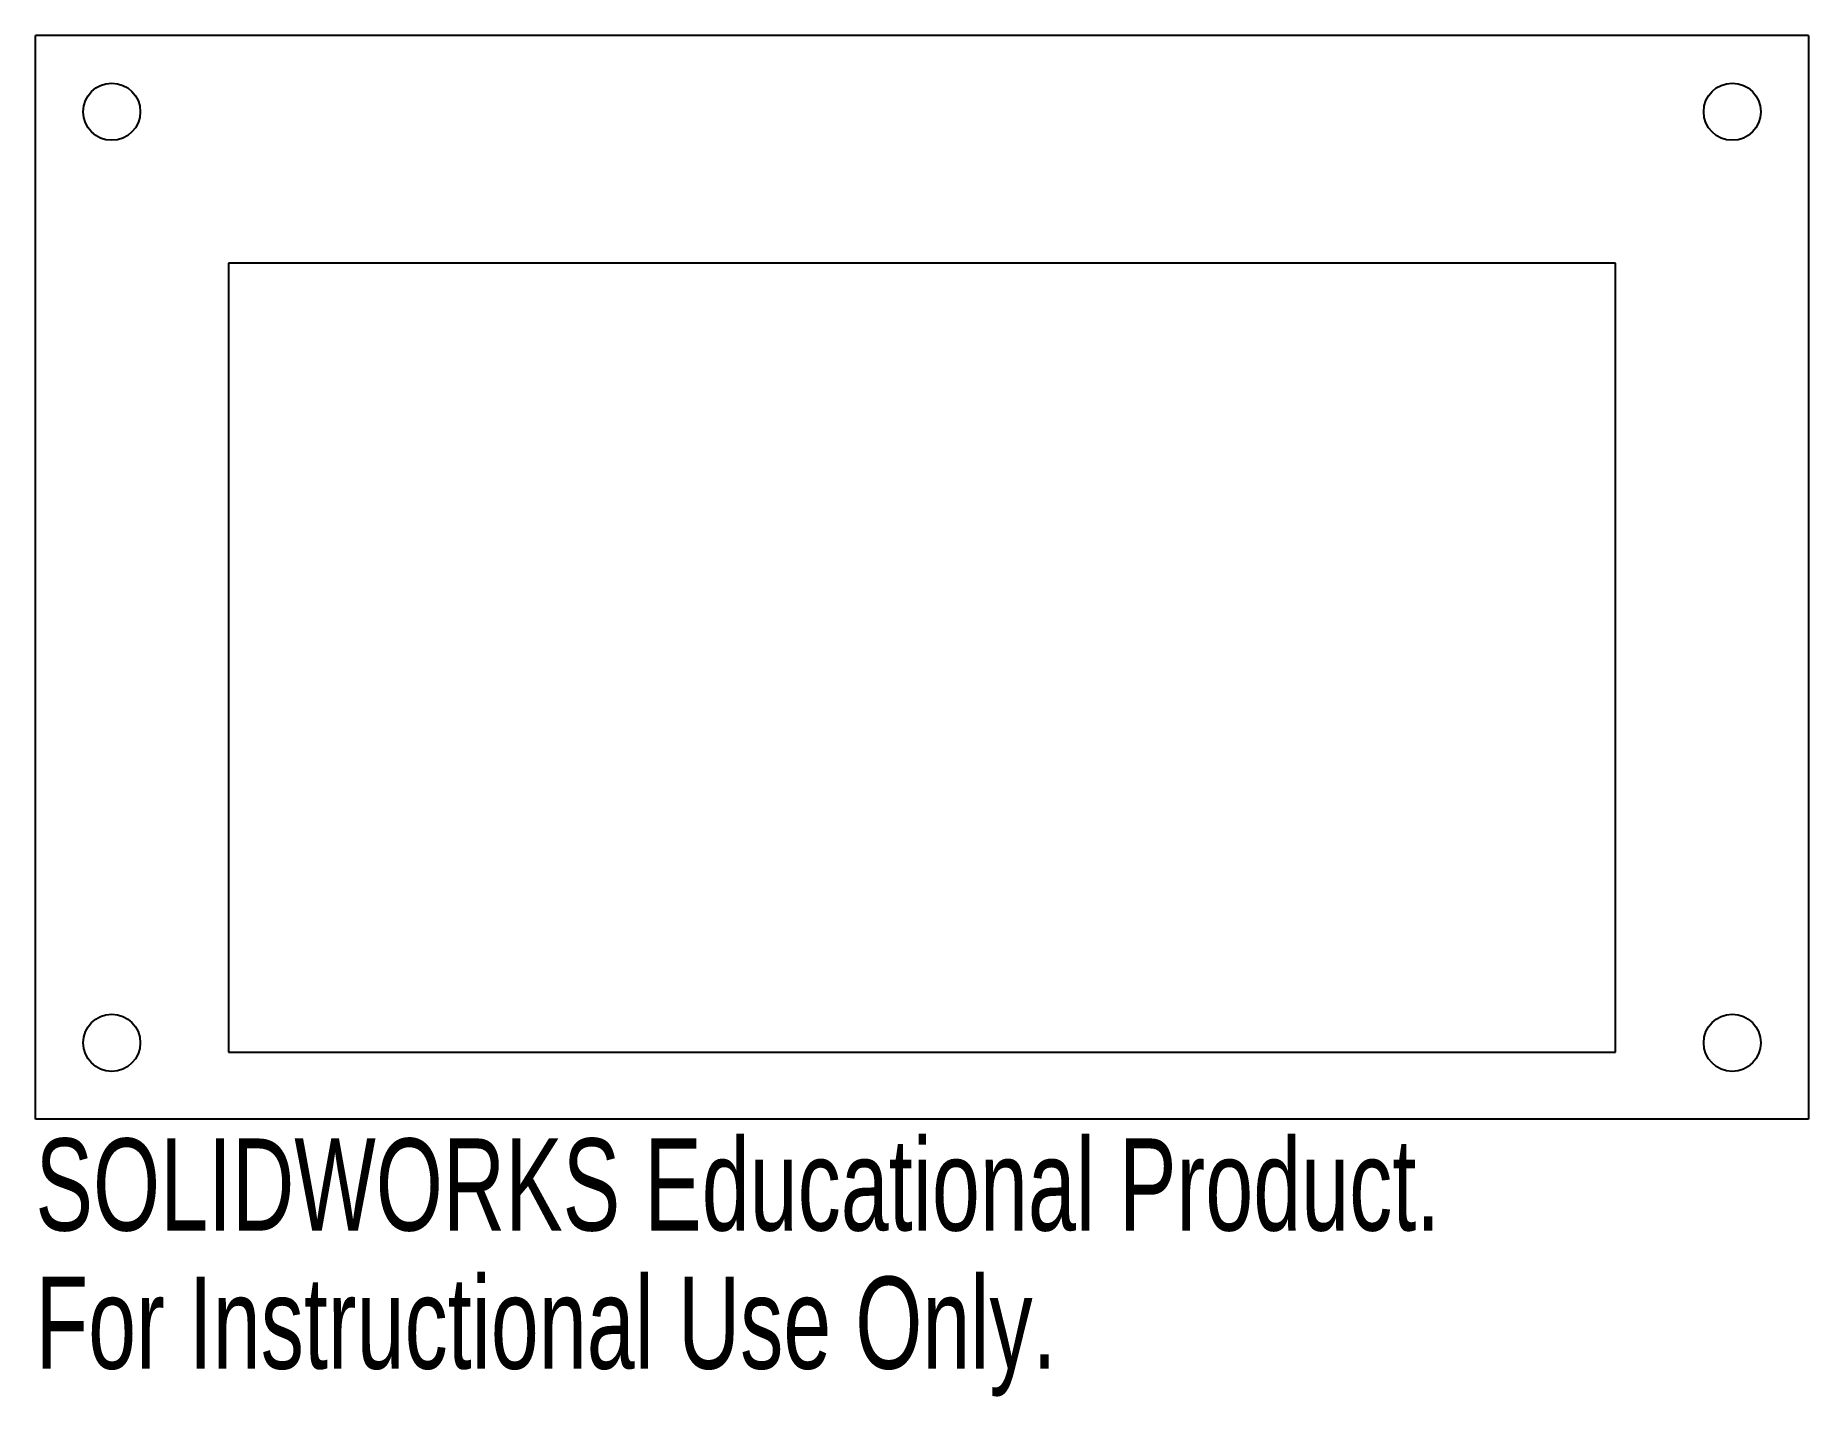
# Model space of a CAD drawing. Header units: millimetres. Extents: x 0.2 to 93.2, y 107.8 to 179.2.
import ezdxf

# ---------------------------------------------------------------- set-up
doc = ezdxf.new("R2010")
doc.units = ezdxf.units.MM
doc.styles.add('SLDTEXTSTYLE0', font='TXT', dxfattribs={"width": 0.7})

msp = doc.modelspace()

# ---------------------------------------------------------------- linework, layer by layer
at = {"color": 7, "linetype": 'Continuous', "lineweight": 25}
for p, q in [((93.188, 179.234), (0.188, 179.234)), ((0.188, 122.384), (0.188, 179.234)), ((93.188, 179.234), (93.188, 122.384)), ((83.063, 167.284), (10.313, 167.284)), ((10.313, 167.284), (10.313, 125.884)), ((83.063, 125.884), (83.063, 167.284)), ((10.313, 125.884), (83.063, 125.884)), ((93.188, 122.384), (0.188, 122.384))]:
    msp.add_line(p, q, dxfattribs=at)
for centre in [(4.188, 175.234), (89.188, 175.234), (4.188, 126.384), (89.188, 126.384)]:
    msp.add_circle(centre, 1.5, dxfattribs=at)

# ---------------------------------------------------------------- texts
at = {"color": 7, "linetype": 'Continuous', "char_height": 4.83362, "attachment_point": 1, "style": 'SLDTEXTSTYLE0'}
for s, insert in [('SOLIDWORKS Educational Product.', (0.188, 121.364)), ('For Instructional Use Only.', (0.188, 114.114))]:
    msp.add_mtext(s, dxfattribs=dict(at, insert=insert))

doc.saveas('drawing.dxf')
